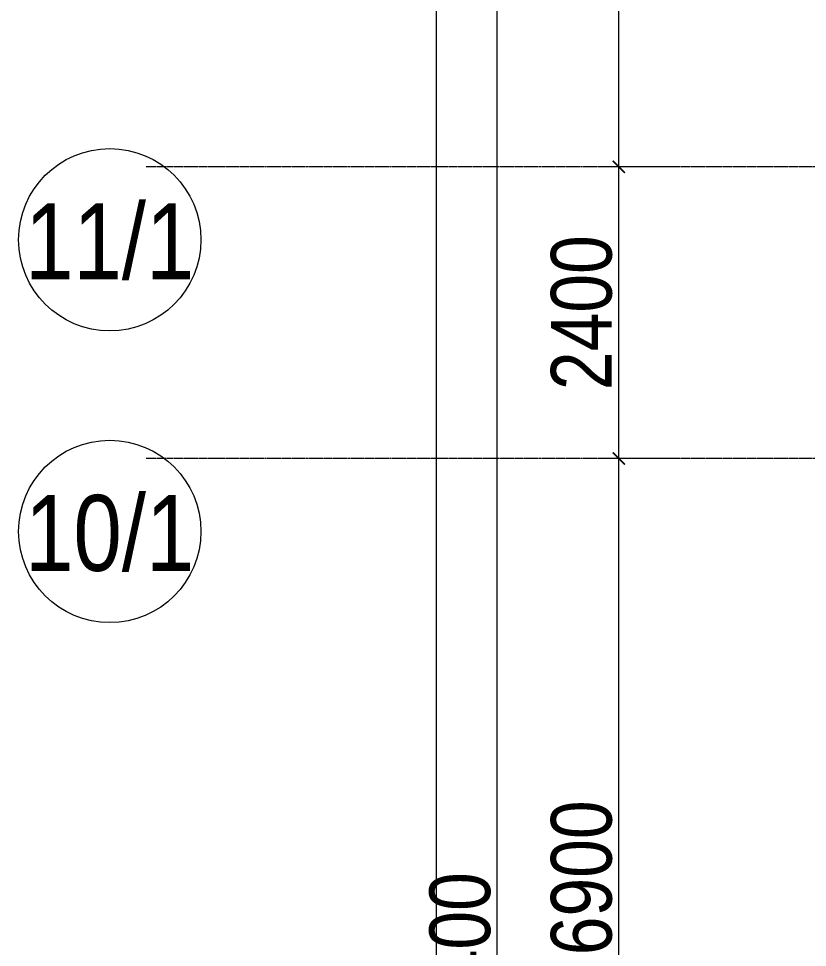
# Model space of a CAD drawing. Header units: millimetres. Extents: x 538266 to 1167394, y 114608 to 637157.
# Drawn here: x 1039429 to 1045920, y 535646 to 543288 of the extents above; entities that cross this region are included whole.
import ezdxf
from ezdxf.enums import TextEntityAlignment as Align

# ---------------------------------------------------------------- set-up
doc = ezdxf.new("R2010")
doc.units = ezdxf.units.MM
doc.linetypes.add('CENTER2', pattern=[28.575, 19.05, -3.175, 3.175, -3.175])
doc.layers.get('Defpoints').update_dxf_attribs({"color": 140})
doc.layers.add('РД_Оси_100', color=7, linetype='Continuous', lineweight=0, true_color=0x525252)
doc.layers.add('РД_Оси_размер', color=8, linetype='Continuous', lineweight=0)
doc.styles.add('style1', font='ARIALN.TTF')
doc.styles.add('ккк', font='isocpeur.ttf', dxfattribs={"width": 0.85, "oblique": 15})
doc.dimstyles.new('Dim100_ареал', dxfattribs={"dimscale": 100, "dimtxt": 2.5, "dimasz": 1, "dimexe": 1, "dimexo": 1, "dimgap": 0.5, "dimtad": 1, "dimzin": 12, "dimdsep": 46, "dimtxsty": 'style1', "dimblk": 'ARCHTICK', "dimcen": 1, "dimdle": 1, "dimclrd": 256, "dimclre": 256, "dimaunit": 1, "dimadec": 0, "dimazin": 3, "dimtfac": 1, "dimtmove": 1, "dimatfit": 3, "dimldrblk": 'OPEN30', "dimfxl": 4, "dimfxlon": 1, "dimtolj": 1, "dimtzin": 0, "dimlwd": 9, "dimlwe": 9, "dimarcsym": 0})

# ---------------------------------------------------------------- blocks, each defined once
blk = doc.blocks.new('A-iden')
at = {"linetype": 'Continuous', "lineweight": 5}
blk.add_circle((0, -4), 3, dxfattribs=at)
at = {"color": 0, "linetype": 'Continuous', "lineweight": 20, "style": 'ккк', "width": 0.85}
blk.add_attdef('ID', text='', height=8, dxfattribs=at).set_placement((0.314, -3.853), align=Align.MIDDLE_CENTER)
blk = doc.blocks.new('_ArchTick')
at = {"color": 0, "linetype": 'ByBlock', "const_width": 0.15}
blk.add_lwpolyline([(-0.5, -0.5), (0.5, 0.5)], dxfattribs=at)
blk = doc.blocks.new('*D967')
at = {"layer": 'Defpoints', "color": 0, "transparency": 16777216}
for p in [(-3565.6, 134700), (-1065.6, 134700), (-1065.6, 0)]:
    blk.add_point(p, dxfattribs=at)
at = {"layer": 'РД_Оси_размер', "lineweight": 9, "transparency": 16777216}
for p, q in [((-3565.6, -100), (-3565.6, 134800)), ((-3165.6, 134700), (-3665.6, 134700)), ((-3165.6, 0), (-3665.6, 0))]:
    blk.add_line(p, q, dxfattribs=at)
at = {"layer": 'РД_Оси_размер', "lineweight": 9, "transparency": 16777216, "xscale": 100, "yscale": 100, "zscale": 100}
for p, rotation in [((-3565.6, 134700), 90), ((-3565.6, 0), 270)]:
    blk.add_blockref('_ArchTick', p, dxfattribs=dict(at, rotation=rotation))
at = {"layer": 'РД_Оси_размер', "color": 0, "transparency": 16777216, "insert": (-3870.9, 67350), "char_height": 500, "attachment_point": 5, "rotation": 90, "style": 'style1'}
blk.add_mtext('\\A1;134700', dxfattribs=at)
blk = doc.blocks.new('_Open30')
at = {"color": 0, "linetype": 'ByBlock', "lineweight": -2}
for p, q in [((-1, 0.268), (0, 0)), ((0, 0), (-1, -0.268)), ((0, 0), (-1, 0))]:
    blk.add_line(p, q, dxfattribs=at)
blk = doc.blocks.new('*D976')
at = {"layer": 'Defpoints', "color": 0, "transparency": 16777216}
for p in [(-2065.6, 42900), (-1065.6, 42900), (-1065.6, 36000)]:
    blk.add_point(p, dxfattribs=at)
at = {"layer": 'РД_Оси_размер', "lineweight": 9, "transparency": 16777216}
for p, q in [((-2065.6, 35900), (-2065.6, 43000)), ((-1665.6, 42900), (-2165.6, 42900)), ((-1665.6, 36000), (-2165.6, 36000))]:
    blk.add_line(p, q, dxfattribs=at)
at = {"layer": 'РД_Оси_размер', "lineweight": 9, "transparency": 16777216, "xscale": 100, "yscale": 100, "zscale": 100}
for p, rotation in [((-2065.6, 42900), 90), ((-2065.6, 36000), 270)]:
    blk.add_blockref('_ArchTick', p, dxfattribs=dict(at, rotation=rotation))
at = {"layer": 'РД_Оси_размер', "color": 0, "transparency": 16777216, "insert": (-2370.9, 39450), "char_height": 500, "attachment_point": 5, "rotation": 90, "style": 'style1'}
blk.add_mtext('\\A1;6900', dxfattribs=at)
blk = doc.blocks.new('*D977')
at = {"layer": 'Defpoints', "color": 0, "transparency": 16777216}
for p in [(-2065.6, 45300), (-1065.6, 45300), (-1065.6, 42900)]:
    blk.add_point(p, dxfattribs=at)
at = {"layer": 'РД_Оси_размер', "lineweight": 9, "transparency": 16777216}
for p, q in [((-2065.6, 42800), (-2065.6, 45400)), ((-1665.6, 45300), (-2165.6, 45300)), ((-1665.6, 42900), (-2165.6, 42900))]:
    blk.add_line(p, q, dxfattribs=at)
at = {"layer": 'РД_Оси_размер', "lineweight": 9, "transparency": 16777216, "xscale": 100, "yscale": 100, "zscale": 100}
for p, rotation in [((-2065.6, 45300), 90), ((-2065.6, 42900), 270)]:
    blk.add_blockref('_ArchTick', p, dxfattribs=dict(at, rotation=rotation))
at = {"layer": 'РД_Оси_размер', "color": 0, "transparency": 16777216, "insert": (-2370.9, 44100), "char_height": 500, "attachment_point": 5, "rotation": 90, "style": 'style1'}
blk.add_mtext('\\A1;2400', dxfattribs=at)
blk = doc.blocks.new('*D978')
at = {"layer": 'Defpoints', "color": 0, "transparency": 16777216}
for p in [(-2065.6, 52200), (-1065.6, 52200), (-1065.6, 45300)]:
    blk.add_point(p, dxfattribs=at)
at = {"layer": 'РД_Оси_размер', "lineweight": 9, "transparency": 16777216}
for p, q in [((-2065.6, 45200), (-2065.6, 52300)), ((-1665.6, 52200), (-2165.6, 52200)), ((-1665.6, 45300), (-2165.6, 45300))]:
    blk.add_line(p, q, dxfattribs=at)
at = {"layer": 'РД_Оси_размер', "lineweight": 9, "transparency": 16777216, "xscale": 100, "yscale": 100, "zscale": 100}
for p, rotation in [((-2065.6, 52200), 90), ((-2065.6, 45300), 270)]:
    blk.add_blockref('_ArchTick', p, dxfattribs=dict(at, rotation=rotation))
at = {"layer": 'РД_Оси_размер', "color": 0, "transparency": 16777216, "insert": (-2370.9, 48750), "char_height": 500, "attachment_point": 5, "rotation": 90, "style": 'style1'}
blk.add_mtext('\\A1;6900', dxfattribs=at)
blk = doc.blocks.new('*D894')
at = {"layer": 'Defpoints', "color": 0, "transparency": 16777216}
for p in [(-3065.6, 63900), (-1065.6, 63900), (-1065.6, 13500)]:
    blk.add_point(p, dxfattribs=at)
at = {"layer": 'РД_Оси_размер', "lineweight": 9, "transparency": 16777216}
for p, q in [((-3065.6, 13400), (-3065.6, 64000)), ((-2665.6, 63900), (-3165.6, 63900)), ((-2665.6, 13500), (-3165.6, 13500))]:
    blk.add_line(p, q, dxfattribs=at)
at = {"layer": 'РД_Оси_размер', "lineweight": 9, "transparency": 16777216, "xscale": 100, "yscale": 100, "zscale": 100}
for p, rotation in [((-3065.6, 63900), 90), ((-3065.6, 13500), 270)]:
    blk.add_blockref('_ArchTick', p, dxfattribs=dict(at, rotation=rotation))
at = {"layer": 'РД_Оси_размер', "color": 0, "transparency": 16777216, "insert": (-3370.9, 38700), "char_height": 500, "attachment_point": 5, "rotation": 90, "style": 'style1'}
blk.add_mtext('\\A1;50400', dxfattribs=at)
blk = doc.blocks.new('СОШ_2200_АР_ОСИ_М100_28.05.24')
at = {"layer": 'РД_Оси_100', "color": 251, "linetype": 'CENTER2', "true_color": 0x636466}
for p, q in [((29555, 45300), (-5954.958, 45300)), ((29555, 42900), (-5954.958, 42900))]:
    blk.add_line(p, q, dxfattribs=at)
at = {"layer": 'РД_Оси_100', "color": 251, "true_color": 0x636466}
ref = blk.add_blockref('A-iden', (-6254.958, 45700), dxfattribs=dict(at, xscale=250, yscale=250, zscale=250))
ref.add_attrib('ID', '11/1', dxfattribs={"layer": '0', "linetype": 'Continuous', "height": 625, "style": 'style1'}).set_placement((-6254.958, 44700), align=Align.MIDDLE)
ref = blk.add_blockref('A-iden', (-6254.958, 43300), dxfattribs=dict(at, xscale=250, yscale=250, zscale=250))
ref.add_attrib('ID', '10/1', dxfattribs={"layer": '0', "linetype": 'Continuous', "height": 625, "style": 'style1'}).set_placement((-6254.958, 42300), align=Align.MIDDLE)
at = {"layer": 'РД_Оси_размер', "color": 251, "true_color": 0x636466}
for base, p1, p2, picture, middle in [((-3565.603, 134700), (-1065.603, 0), (-1065.603, 134700), '*D967', (-3870.889, 67350)), ((-3065.603, 63900), (-1065.603, 13500), (-1065.603, 63900), '*D894', (-3370.889, 38700)), ((-2065.603, 52200), (-1065.603, 45300), (-1065.603, 52200), '*D978', (-2370.889, 48750)), ((-2065.603, 45300), (-1065.603, 42900), (-1065.603, 45300), '*D977', (-2370.889, 44100)), ((-2065.603, 42900), (-1065.603, 36000), (-1065.603, 42900), '*D976', (-2370.889, 39450))]:
    dim = blk.add_linear_dim(base=base, p1=p1, p2=p2, angle=90, dimstyle='Dim100_ареал', override={"dimtxt": 5}, dxfattribs=at)
    dim.commit()
    dim.dimension.update_dxf_attribs({"geometry": picture, "text_midpoint": middle})

msp = doc.modelspace()

# ---------------------------------------------------------------- block references
at = {"layer": 'РД_Оси_100', "lineweight": 25}
msp.add_blockref('СОШ_2200_АР_ОСИ_М100_28.05.24', (1046433.6, 496768.7), dxfattribs=at)

doc.saveas('drawing.dxf')
